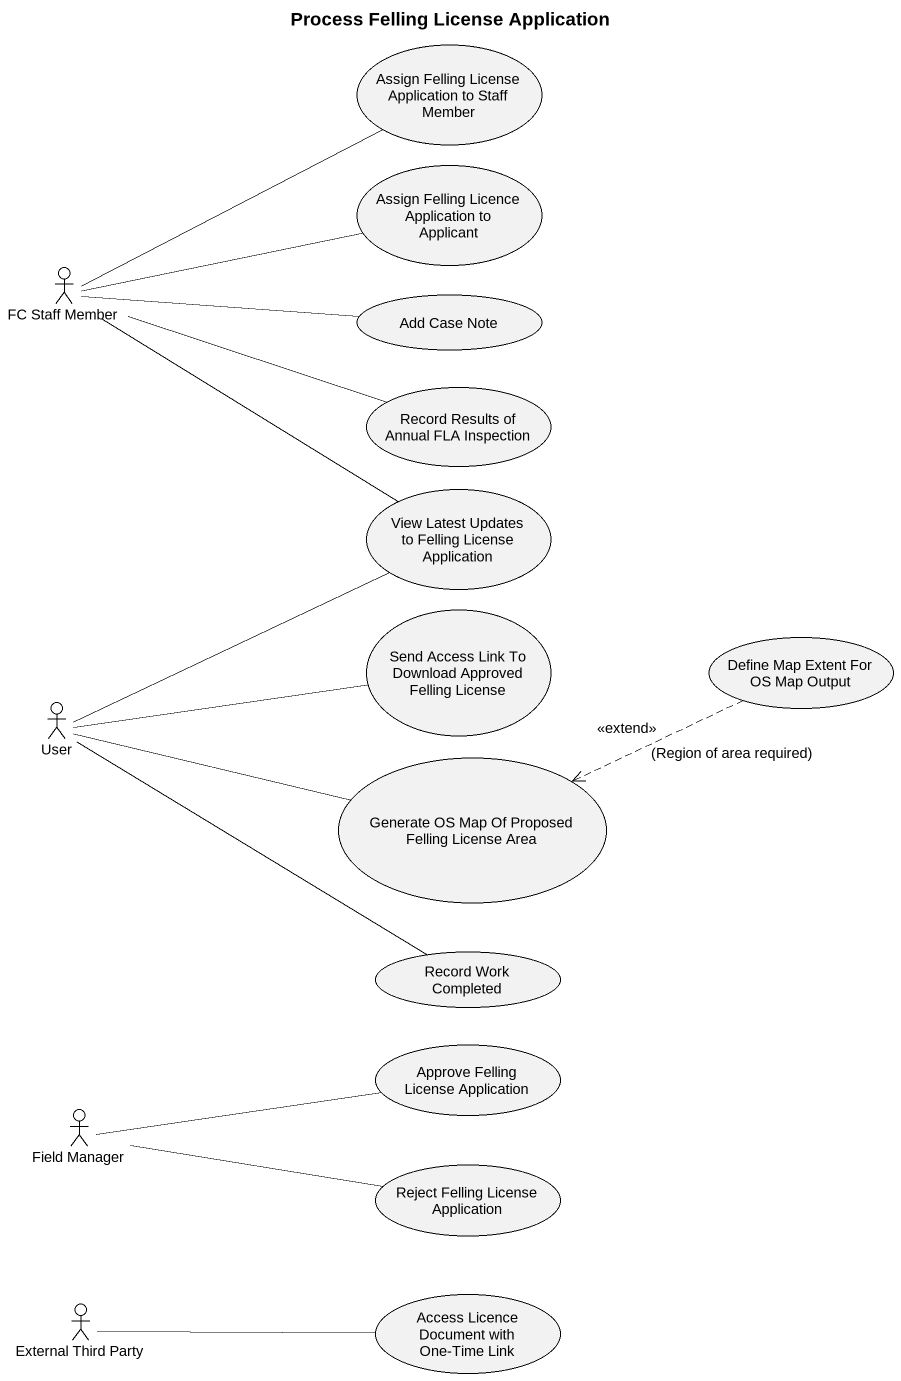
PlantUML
@startuml
title Process Felling License Application
usecase "Assign Felling License Application to Staff Member" as Assign_Felling_License
usecase "Assign Felling Licence Application to Applicant" as Assign_Felling_Licence
actor "FC Staff Member" as FC_Staff_Member
usecase "Add Case Note" as Add_Case_Note
usecase "Record Results of Annual FLA Inspection" as Record_Results_of_Annual
usecase "View Latest Updates to Felling License Application" as View_Latest_Updates_to
usecase "Send Access Link To Download Approved Felling License" as Send_Access_Link_To
usecase "Define Map Extent For OS Map Output" as Define_Map_Extent_For_OS
actor User
usecase "Generate OS Map Of Proposed Felling License Area" as Generate_OS_Map_Of_Proposed
usecase "Record Work Completed" as Record_Work_Completed
usecase "Approve Felling License Application" as Approve_Felling_License
actor "Field Manager" as Field_Manager
usecase "Reject Felling License Application" as Reject_Felling_License
actor "External Third Party" as External_Third_Party
usecase "Access Licence Document with One-Time Link" as Access_Licence_Document
FC_Staff_Member -right- Assign_Felling_License
FC_Staff_Member -right- Assign_Felling_Licence
FC_Staff_Member -right- Add_Case_Note
FC_Staff_Member -right- Record_Results_of_Annual
FC_Staff_Member -- View_Latest_Updates_to
Define_Map_Extent_For_OS .left.> Generate_OS_Map_Of_Proposed : <<extend>>\n(Region of area required)
User -right- View_Latest_Updates_to
User -right- Send_Access_Link_To
User -right- Generate_OS_Map_Of_Proposed
User -- Record_Work_Completed
Field_Manager -right- Approve_Felling_License
Field_Manager -right- Reject_Felling_License
External_Third_Party -right- Access_Licence_Document
@enduml
